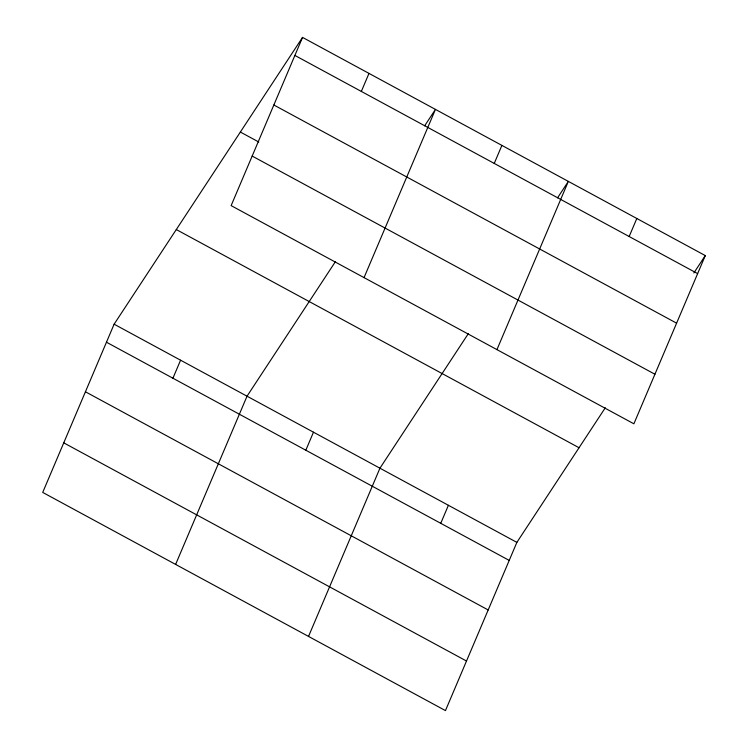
<?xml version="1.0" encoding="UTF-8"?>
<svg xmlns="http://www.w3.org/2000/svg" width="748" height="748" viewBox="0 0 748 748"><rect width="100%" height="100%" fill="white"/><g stroke="black" fill="none" stroke-linecap="round" stroke-linejoin="round"><path stroke-width="1.12" d="M302.538 37.4L231.132 205.616L633.883 423.807L705.289 255.582L302.538 37.4L114.117 324.193L42.711 492.418L445.462 710.6L516.868 542.384L605.31 407.754M172.919 378.226L180.577 360.199M361.34 91.424L368.988 73.398M175.621 564.413L247.027 396.197L335.469 261.576M364.042 277.62L435.448 109.404L424.658 125.814M305.829 450.221L313.477 432.194M494.241 163.429L501.899 145.402M308.531 636.417L379.937 468.201L468.379 333.571M496.943 349.625L568.349 181.399L557.569 197.818M440.75 523.32L448.398 505.293M629.162 236.518L636.819 218.491M693.864 272.964L705.289 255.582M294.88 55.427L697.632 273.609M273.843 104.991L676.594 323.173M240.36 132.041L258.761 142.008M252.169 156.061L654.921 374.243M176.294 229.552L579.045 447.734M114.117 324.193L516.868 542.384M106.468 342.219L509.22 560.411M85.431 391.784L488.182 609.966M63.758 442.853L466.5 661.036"/></g></svg>
